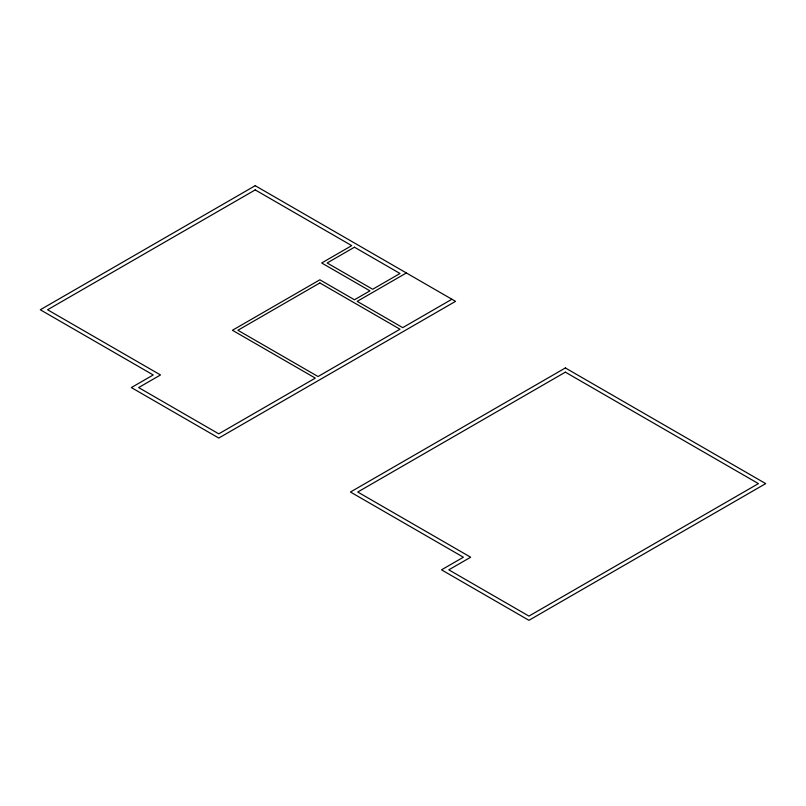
<?xml version="1.0" encoding="UTF-8"?>
<svg xmlns="http://www.w3.org/2000/svg" width="806" height="806" viewBox="0 0 806 806"><rect width="100%" height="100%" fill="white"/><g stroke="black" fill="none" stroke-linecap="round" stroke-linejoin="round"><path stroke-width="1.21" d="M406.365 272.972L357.199 301.353L402.728 327.639L451.894 299.258M255.21 185.692L40.3 309.766L153.221 374.961L131.358 387.575L218.779 438.051L455.541 301.353L255.21 185.692M255.21 189.904L47.584 309.766L160.505 374.961L138.642 387.575L218.779 433.84L315.307 378.115L232.44 330.269L319.861 279.803L354.459 299.782L369.944 290.845L321.685 262.978L351.728 245.629L255.21 189.904M354.459 247.21L327.145 262.978L372.674 289.263L399.998 273.496L354.459 247.21M319.861 282.956L237.901 330.269L318.038 376.533L399.998 329.221L319.861 282.956M565.369 367.949L350.459 492.023L463.379 557.218L441.517 569.832L528.938 620.308L765.7 483.61L565.369 367.949M565.369 372.16L357.743 492.023L470.664 557.218L448.801 569.832L528.938 616.096L758.416 483.61L565.369 372.16"/></g></svg>
